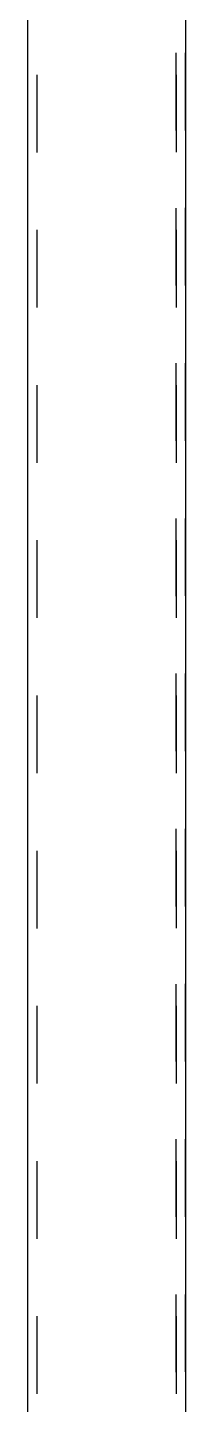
# Model space of a CAD drawing. Header units: millimetres. Extents: x -851 to 338, y -786 to 55.
# Drawn here: x 278.91 to 282.91, y -238.61 to -203.84 of the extents above; entities that cross this region are included whole.
import ezdxf

# ---------------------------------------------------------------- set-up
doc = ezdxf.new("R2010")
doc.units = ezdxf.units.MM
doc.linetypes.add('DXK_LINE_DOT2', pattern=[3.9198, 1.9599, -1.9599])

# ---------------------------------------------------------------- blocks, each defined once
blk = doc.blocks.new('Part-232933133-12438 - 12326')
at = {"color": 7, "linetype": 'DXK_LINE_DOT2'}
for p, q in [((278.909, -173.668), (278.909, -292.668)), ((279.149, -173.668), (279.149, -292.668)), ((282.669, -173.668), (282.669, -292.668)), ((282.909, -292.668), (282.909, -173.668))]:
    blk.add_line(p, q, dxfattribs=at)
blk = doc.blocks.new('Part-232933133-12447 - 12326')
at = {"color": 7, "linetype": 'DXK_LINE_DOT2'}
for p, q in [((279.149, -173.669), (279.149, -292.669)), ((282.669, -292.669), (282.669, -173.669))]:
    blk.add_line(p, q, dxfattribs=at)
at = {"color": 2, "linetype": 'Continuous'}
for p, q in [((278.909, -186.113), (278.909, -292.669)), ((282.909, -186.113), (282.909, -292.669))]:
    blk.add_line(p, q, dxfattribs=at)

msp = doc.modelspace()

# ---------------------------------------------------------------- block references
for name in ['Part-232933133-12438 - 12326', 'Part-232933133-12447 - 12326']:
    msp.add_blockref(name, (0, 0))

doc.saveas('drawing.dxf')
